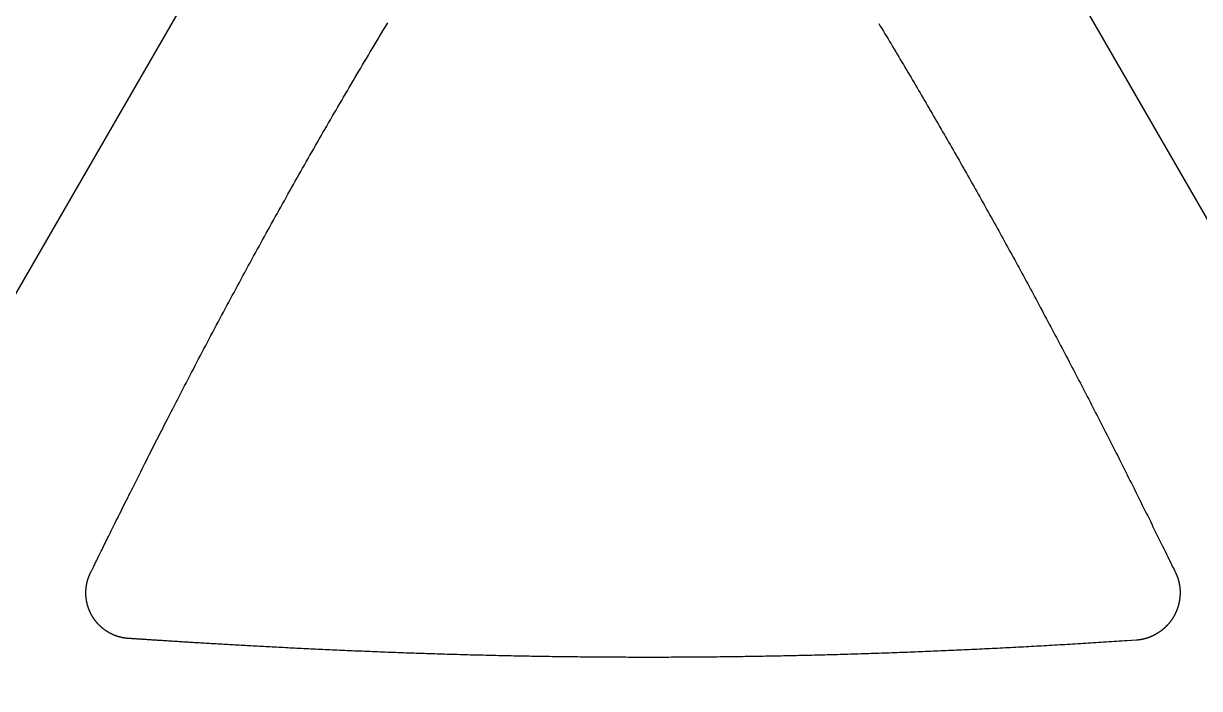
# Model space of a CAD drawing. Extents: x -3 to 136, y 0 to 121.
# Drawn here: x 53.04 to 79.33, y 91.73 to 106.6 of the extents above; entities that cross this region are included whole.
import ezdxf

# ---------------------------------------------------------------- set-up
doc = ezdxf.new("R2010")
doc.units = 0
doc.layers.get('0').update_dxf_attribs({"linetype": 'CONTINUOUS'})

msp = doc.modelspace()

# ---------------------------------------------------------------- linework, layer by layer
msp.add_lwpolyline([(69.26408, 119.9689, 0.57735027), (64.06792, 119.9689), (-2.59808, 4.5, 0.57735027), (0, 0), (133.332, 0, 0.57735027), (135.93008, 4.5)], format="xyb", close=True)
for points in [[(54.544, 94.3264, 0), (54.5476, 94.3334, 0), (54.5518, 94.3417, 0), (54.5565, 94.3512, 0), (54.5618, 94.3618, 0), (54.5677, 94.3736, 0), (54.5741, 94.3865, 0), (54.5811, 94.4005, 0), (54.5886, 94.4157, 0), (54.5966, 94.432, 0), (54.6052, 94.4494, 0), (54.6143, 94.4679, 0), (54.6239, 94.4874, 0), (54.6341, 94.5081, 0), (54.6448, 94.5298, 0), (54.656, 94.5526, 0), (54.6677, 94.5764, 0), (54.6799, 94.6013, 0), (54.6926, 94.6272, 0), (54.7058, 94.6541, 0), (54.7195, 94.682, 0), (54.7338, 94.711, 0), (54.7485, 94.7409, 0), (54.7636, 94.7718, 0), (54.7793, 94.8037, 0), (54.7955, 94.8365, 0), (54.8121, 94.8703, 0), (54.8292, 94.905, 0), (54.8467, 94.9407, 0), (54.8647, 94.9773, 0), (54.8832, 95.0148, 0), (54.9021, 95.0532, 0), (54.9215, 95.0925, 0), (54.9413, 95.1327, 0), (54.9616, 95.1737, 0), (54.9823, 95.2156, 0), (55.0034, 95.2584, 0), (55.025, 95.302, 0), (55.047, 95.3465, 0), (55.0694, 95.3918, 0), (55.0922, 95.4379, 0), (55.1154, 95.4848, 0), (55.1391, 95.5325, 0), (55.1632, 95.581, 0), (55.1876, 95.6303, 0), (55.2125, 95.6804, 0), (55.2378, 95.7312, 0), (55.2634, 95.7828, 0), (55.2895, 95.8351, 0), (55.3159, 95.8881, 0), (55.3427, 95.9419, 0), (55.3699, 95.9963, 0), (55.3974, 96.0515, 0), (55.4253, 96.1074, 0), (55.4536, 96.1639, 0), (55.4822, 96.2211, 0), (55.5112, 96.279, 0), (55.5406, 96.3376, 0), (55.5703, 96.3967, 0), (55.6003, 96.4566, 0), (55.6307, 96.517, 0), (55.6614, 96.5781, 0), (55.6925, 96.6397, 0), (55.7239, 96.702, 0), (55.7556, 96.7648, 0), (55.7876, 96.8283, 0), (55.8199, 96.8922, 0), (55.8526, 96.9568, 0), (55.8856, 97.0219, 0), (55.9188, 97.0875, 0), (55.9524, 97.1537, 0), (55.9863, 97.2204, 0), (56.0204, 97.2876, 0), (56.0549, 97.3553, 0), (56.0896, 97.4235, 0), (56.1246, 97.4921, 0), (56.1599, 97.5613, 0), (56.1955, 97.6309, 0), (56.2313, 97.7009, 0), (56.2675, 97.7714, 0), (56.3038, 97.8423, 0), (56.3405, 97.9137, 0), (56.3773, 97.9855, 0), (56.4145, 98.0576, 0), (56.4519, 98.1302, 0), (56.4895, 98.2032, 0), (56.5273, 98.2765, 0), (56.5654, 98.3502, 0), (56.6038, 98.4242, 0), (56.6423, 98.4986, 0), (56.6811, 98.5733, 0), (56.7201, 98.6484, 0), (56.7593, 98.7237, 0), (56.7986, 98.7991, 0), (56.8379, 98.8744, 0), (56.8772, 98.9497, 0), (56.9165, 99.0249, 0), (56.9558, 99.1, 0), (56.9952, 99.175, 0), (57.0345, 99.2499, 0), (57.0739, 99.3248, 0), (57.1133, 99.3997, 0), (57.1527, 99.4744, 0), (57.1921, 99.5491, 0), (57.2316, 99.6238, 0), (57.271, 99.6983, 0), (57.3105, 99.7728, 0), (57.35, 99.8473, 0), (57.3895, 99.9216, 0), (57.4291, 99.996, 0), (57.4687, 100.07, 0), (57.5082, 100.144, 0), (57.5479, 100.219, 0), (57.5875, 100.293, 0), (57.6272, 100.367, 0), (57.6668, 100.441, 0), (57.7065, 100.515, 0), (57.7463, 100.588, 0), (57.786, 100.662, 0), (57.8258, 100.736, 0), (57.8656, 100.81, 0), (57.9055, 100.883, 0), (57.9453, 100.957, 0), (57.9852, 101.031, 0), (58.0251, 101.104, 0), (58.0651, 101.178, 0), (58.1051, 101.251, 0), (58.1451, 101.324, 0), (58.1851, 101.398, 0), (58.2252, 101.471, 0), (58.2653, 101.544, 0), (58.3054, 101.617, 0), (58.3456, 101.691, 0), (58.3858, 101.764, 0), (58.426, 101.837, 0), (58.4663, 101.91, 0), (58.5066, 101.983, 0), (58.5469, 102.056, 0), (58.5873, 102.129, 0), (58.6277, 102.202, 0), (58.6682, 102.274, 0), (58.7087, 102.347, 0), (58.7492, 102.42, 0), (58.7897, 102.493, 0), (58.8303, 102.566, 0), (58.871, 102.638, 0), (58.9117, 102.711, 0), (58.9524, 102.784, 0), (58.9931, 102.856, 0), (59.034, 102.929, 0), (59.0748, 103.001, 0), (59.1157, 103.074, 0), (59.1566, 103.146, 0), (59.1976, 103.219, 0), (59.2386, 103.291, 0), (59.2797, 103.364, 0), (59.3208, 103.436, 0), (59.3619, 103.509, 0), (59.4031, 103.581, 0), (59.4444, 103.653, 0), (59.4857, 103.726, 0), (59.527, 103.798, 0), (59.5684, 103.871, 0), (59.6098, 103.943, 0), (59.6513, 104.015, 0), (59.6929, 104.087, 0), (59.7344, 104.16, 0), (59.7761, 104.232, 0), (59.8178, 104.304, 0), (59.8595, 104.376, 0), (59.9013, 104.449, 0), (59.9432, 104.521, 0), (59.9851, 104.593, 0), (60.027, 104.665, 0), (60.069, 104.737, 0), (60.1111, 104.81, 0), (60.1532, 104.882, 0), (60.1954, 104.954, 0), (60.2376, 105.026, 0), (60.2799, 105.098, 0), (60.3222, 105.171, 0), (60.3646, 105.243, 0), (60.4071, 105.315, 0), (60.4496, 105.387, 0), (60.4922, 105.459, 0), (60.5348, 105.531, 0), (60.5775, 105.604, 0), (60.6203, 105.676, 0), (60.6631, 105.748, 0), (60.706, 105.82, 0), (60.7489, 105.892, 0), (60.7919, 105.965, 0), (60.835, 106.037, 0), (60.8782, 106.109, 0), (60.9214, 106.181, 0), (60.9646, 106.254, 0), (61.008, 106.326, 0), (61.0514, 106.398, 0), (61.0948, 106.471, 0), (61.1384, 106.543, 0), (61.182, 106.615, 0)], [(72.1571, 106.602, 0), (72.1917, 106.544, 0), (72.2264, 106.487, 0), (72.261, 106.429, 0), (72.2955, 106.372, 0), (72.33, 106.314, 0), (72.3645, 106.257, 0), (72.399, 106.199, 0), (72.4334, 106.142, 0), (72.4678, 106.084, 0), (72.5021, 106.027, 0), (72.5365, 105.969, 0), (72.5708, 105.912, 0), (72.605, 105.854, 0), (72.6392, 105.797, 0), (72.6734, 105.739, 0), (72.7076, 105.682, 0), (72.7417, 105.624, 0), (72.7758, 105.566, 0), (72.8099, 105.509, 0), (72.8439, 105.451, 0), (72.8779, 105.394, 0), (72.9119, 105.336, 0), (72.9458, 105.278, 0), (72.9797, 105.221, 0), (73.0136, 105.163, 0), (73.0475, 105.105, 0), (73.0813, 105.048, 0), (73.1151, 104.99, 0), (73.1489, 104.932, 0), (73.1826, 104.875, 0), (73.2163, 104.817, 0), (73.25, 104.759, 0), (73.2836, 104.702, 0), (73.3173, 104.644, 0), (73.3509, 104.586, 0), (73.3844, 104.528, 0), (73.418, 104.47, 0), (73.4515, 104.413, 0), (73.485, 104.355, 0), (73.5184, 104.297, 0), (73.5519, 104.239, 0), (73.5853, 104.181, 0), (73.6186, 104.123, 0), (73.652, 104.065, 0), (73.6853, 104.007, 0), (73.7186, 103.949, 0), (73.7519, 103.891, 0), (73.7852, 103.833, 0), (73.8184, 103.775, 0), (73.8516, 103.717, 0), (73.8848, 103.659, 0), (73.918, 103.601, 0), (73.9511, 103.543, 0), (73.9842, 103.485, 0), (74.0173, 103.427, 0), (74.0504, 103.368, 0), (74.0834, 103.31, 0), (74.1164, 103.252, 0), (74.1494, 103.194, 0), (74.1824, 103.135, 0), (74.2154, 103.077, 0), (74.2483, 103.019, 0), (74.2812, 102.96, 0), (74.3141, 102.902, 0), (74.347, 102.843, 0), (74.3798, 102.785, 0), (74.4127, 102.727, 0), (74.4455, 102.668, 0), (74.4782, 102.609, 0), (74.511, 102.551, 0), (74.5438, 102.492, 0), (74.5765, 102.434, 0), (74.6092, 102.375, 0), (74.6419, 102.316, 0), (74.6746, 102.258, 0), (74.7072, 102.199, 0), (74.7399, 102.14, 0), (74.7725, 102.081, 0), (74.8051, 102.022, 0), (74.8377, 101.963, 0), (74.8702, 101.904, 0), (74.9028, 101.846, 0), (74.9353, 101.787, 0), (74.9678, 101.728, 0), (75.0003, 101.668, 0), (75.0328, 101.609, 0), (75.0653, 101.55, 0), (75.0977, 101.491, 0), (75.1302, 101.432, 0), (75.1626, 101.373, 0), (75.195, 101.313, 0), (75.2274, 101.254, 0), (75.2598, 101.195, 0), (75.2921, 101.135, 0), (75.3245, 101.076, 0), (75.3568, 101.016, 0), (75.3891, 100.957, 0), (75.4214, 100.897, 0), (75.4537, 100.838, 0), (75.486, 100.778, 0), (75.5183, 100.718, 0), (75.5505, 100.658, 0), (75.5828, 100.599, 0), (75.615, 100.539, 0), (75.6472, 100.479, 0), (75.6794, 100.419, 0), (75.7116, 100.359, 0), (75.7438, 100.299, 0), (75.776, 100.239, 0), (75.8081, 100.179, 0), (75.8402, 100.119, 0), (75.8723, 100.059, 0), (75.9044, 99.9988, 0), (75.9364, 99.9388, 0), (75.9683, 99.8788, 0), (76.0002, 99.8187, 0), (76.0321, 99.7587, 0), (76.064, 99.6987, 0), (76.0958, 99.6386, 0), (76.1276, 99.5786, 0), (76.1593, 99.5186, 0), (76.191, 99.4586, 0), (76.2227, 99.3986, 0), (76.2543, 99.3385, 0), (76.2859, 99.2785, 0), (76.3175, 99.2185, 0), (76.349, 99.1585, 0), (76.3806, 99.0984, 0), (76.412, 99.0384, 0), (76.4435, 98.9784, 0), (76.4749, 98.9183, 0), (76.5063, 98.8583, 0), (76.5376, 98.7982, 0), (76.569, 98.7381, 0), (76.6003, 98.6781, 0), (76.6315, 98.618, 0), (76.6628, 98.5579, 0), (76.694, 98.4978, 0), (76.7252, 98.4377, 0), (76.7563, 98.3775, 0), (76.7875, 98.3174, 0), (76.8186, 98.2573, 0), (76.8497, 98.1971, 0), (76.8807, 98.1369, 0), (76.9118, 98.0767, 0), (76.9428, 98.0165, 0), (76.9738, 97.9563, 0), (77.0047, 97.896, 0), (77.0357, 97.8358, 0), (77.0666, 97.7755, 0), (77.0975, 97.7152, 0), (77.1284, 97.6549, 0), (77.1592, 97.5946, 0), (77.19, 97.5342, 0), (77.2209, 97.4738, 0), (77.2517, 97.4134, 0), (77.2824, 97.353, 0), (77.3132, 97.2926, 0), (77.3439, 97.2321, 0), (77.3746, 97.1716, 0), (77.4053, 97.1111, 0), (77.436, 97.0505, 0), (77.4667, 96.99, 0), (77.4974, 96.9294, 0), (77.528, 96.8688, 0), (77.5586, 96.8081, 0), (77.5892, 96.7474, 0), (77.6198, 96.6867, 0), (77.6504, 96.6259, 0), (77.681, 96.5652, 0), (77.7115, 96.5044, 0), (77.742, 96.4435, 0), (77.7726, 96.3826, 0), (77.8031, 96.3217, 0), (77.8336, 96.2608, 0), (77.8641, 96.1998, 0), (77.8946, 96.1388, 0), (77.925, 96.0777, 0), (77.9555, 96.0167, 0), (77.9859, 95.9555, 0), (78.0164, 95.8944, 0), (78.0468, 95.8332, 0), (78.0773, 95.7719, 0), (78.1077, 95.7107, 0), (78.1379, 95.6497, 0), (78.1679, 95.5891, 0), (78.1978, 95.5288, 0), (78.2275, 95.4687, 0), (78.2572, 95.4087, 0), (78.2868, 95.3487, 0), (78.3164, 95.2888, 0), (78.3459, 95.2288, 0), (78.3756, 95.1686, 0), (78.4053, 95.1082, 0), (78.4351, 95.0475, 0), (78.4651, 94.9864, 0), (78.4953, 94.925, 0), (78.5257, 94.863, 0), (78.5563, 94.8005, 0), (78.5873, 94.7373, 0), (78.6185, 94.6734, 0), (78.6501, 94.6088, 0), (78.6821, 94.5434, 0), (78.7115, 94.4832, 0), (78.7367, 94.4314, 0), (78.7579, 94.3881, 0), (78.7749, 94.3531, 0), (78.788, 94.3264, 0)], [(55.3974, 92.8482, 0), (55.3929, 92.8484, 0), (55.3884, 92.8487, 0), (55.3838, 92.849, 0), (55.3793, 92.8493, 0), (55.3748, 92.8496, 0), (55.3703, 92.8499, 0), (55.3658, 92.8503, 0), (55.3612, 92.8507, 0), (55.3567, 92.8511, 0), (55.3522, 92.8515, 0), (55.3477, 92.8519, 0), (55.3432, 92.8524, 0), (55.3387, 92.8529, 0), (55.3342, 92.8534, 0), (55.3297, 92.8539, 0), (55.3252, 92.8545, 0), (55.3207, 92.855, 0), (55.3162, 92.8556, 0), (55.3118, 92.8562, 0), (55.3073, 92.8569, 0), (55.3028, 92.8575, 0), (55.2983, 92.8582, 0), (55.2938, 92.8589, 0), (55.2894, 92.8596, 0), (55.2849, 92.8603, 0), (55.2804, 92.8611, 0), (55.276, 92.8618, 0), (55.2715, 92.8626, 0), (55.2671, 92.8634, 0), (55.2626, 92.8643, 0), (55.2582, 92.8651, 0), (55.2537, 92.866, 0), (55.2493, 92.8669, 0), (55.2449, 92.8678, 0), (55.2404, 92.8687, 0), (55.236, 92.8697, 0), (55.2316, 92.8707, 0), (55.2272, 92.8717, 0), (55.2227, 92.8727, 0), (55.2183, 92.8737, 0), (55.2139, 92.8748, 0), (55.2095, 92.8759, 0), (55.2051, 92.8769, 0), (55.2007, 92.8781, 0), (55.1964, 92.8792, 0), (55.192, 92.8804, 0), (55.1876, 92.8815, 0), (55.1832, 92.8827, 0), (55.1789, 92.8839, 0), (55.1745, 92.8852, 0), (55.1701, 92.8864, 0), (55.1658, 92.8877, 0), (55.1615, 92.889, 0), (55.1571, 92.8903, 0), (55.1528, 92.8916, 0), (55.1485, 92.893, 0), (55.1441, 92.8944, 0), (55.1398, 92.8958, 0), (55.1355, 92.8972, 0), (55.1312, 92.8986, 0), (55.1269, 92.9001, 0), (55.1227, 92.9015, 0), (55.1184, 92.903, 0), (55.1141, 92.9045, 0), (55.1098, 92.906, 0), (55.1056, 92.9076, 0), (55.1013, 92.9092, 0), (55.0971, 92.9107, 0), (55.0929, 92.9123, 0), (55.0886, 92.914, 0), (55.0844, 92.9156, 0), (55.0802, 92.9173, 0), (55.076, 92.9189, 0), (55.0718, 92.9206, 0), (55.0676, 92.9224, 0), (55.0634, 92.9241, 0), (55.0593, 92.9258, 0), (55.0551, 92.9276, 0), (55.0509, 92.9294, 0), (55.0468, 92.9312, 0), (55.0426, 92.933, 0), (55.0385, 92.9349, 0), (55.0344, 92.9368, 0), (55.0303, 92.9386, 0), (55.0262, 92.9405, 0), (55.0221, 92.9425, 0), (55.018, 92.9444, 0), (55.0139, 92.9464, 0), (55.0098, 92.9483, 0), (55.0057, 92.9503, 0), (55.0017, 92.9523, 0), (54.9976, 92.9544, 0), (54.9936, 92.9564, 0), (54.9895, 92.9585, 0), (54.9855, 92.9606, 0), (54.9815, 92.9627, 0), (54.9775, 92.9648, 0), (54.9735, 92.9669, 0), (54.9695, 92.9691, 0), (54.9655, 92.9713, 0), (54.9616, 92.9735, 0), (54.9576, 92.9757, 0), (54.9537, 92.9779, 0), (54.9497, 92.9802, 0), (54.9458, 92.9824, 0), (54.9419, 92.9847, 0), (54.938, 92.987, 0), (54.9341, 92.9893, 0), (54.9302, 92.9916, 0), (54.9264, 92.994, 0), (54.9225, 92.9963, 0), (54.9187, 92.9987, 0), (54.9148, 93.0011, 0), (54.911, 93.0035, 0), (54.9072, 93.006, 0), (54.9034, 93.0084, 0), (54.8996, 93.0109, 0), (54.8958, 93.0134, 0), (54.8921, 93.0159, 0), (54.8883, 93.0184, 0), (54.8846, 93.0209, 0), (54.8808, 93.0234, 0), (54.8771, 93.026, 0), (54.8734, 93.0286, 0), (54.8697, 93.0312, 0), (54.866, 93.0338, 0), (54.8623, 93.0364, 0), (54.8587, 93.0391, 0), (54.855, 93.0417, 0), (54.8514, 93.0444, 0), (54.8478, 93.0471, 0), (54.8441, 93.0498, 0), (54.8405, 93.0525, 0), (54.837, 93.0552, 0), (54.8334, 93.058, 0), (54.8298, 93.0608, 0), (54.8263, 93.0636, 0), (54.8227, 93.0664, 0), (54.8192, 93.0692, 0), (54.8157, 93.072, 0), (54.8122, 93.0749, 0), (54.8087, 93.0777, 0), (54.8052, 93.0806, 0), (54.8017, 93.0835, 0), (54.7983, 93.0864, 0), (54.7948, 93.0893, 0), (54.7914, 93.0923, 0), (54.788, 93.0952, 0), (54.7846, 93.0982, 0), (54.7812, 93.1012, 0), (54.7778, 93.1042, 0), (54.7745, 93.1072, 0), (54.7711, 93.1102, 0), (54.7678, 93.1133, 0), (54.7645, 93.1163, 0), (54.7612, 93.1194, 0), (54.7579, 93.1225, 0), (54.7546, 93.1256, 0), (54.7513, 93.1287, 0), (54.7481, 93.1318, 0), (54.7448, 93.135, 0), (54.7416, 93.1382, 0), (54.7384, 93.1413, 0), (54.7352, 93.1445, 0), (54.732, 93.1477, 0), (54.7288, 93.1509, 0), (54.7256, 93.1542, 0), (54.7225, 93.1574, 0), (54.7194, 93.1607, 0), (54.7162, 93.164, 0), (54.7131, 93.1673, 0), (54.7101, 93.1706, 0), (54.707, 93.1739, 0), (54.7039, 93.1772, 0), (54.7009, 93.1806, 0), (54.6978, 93.1839, 0), (54.6948, 93.1873, 0), (54.6918, 93.1907, 0), (54.6888, 93.1941, 0), (54.6858, 93.1975, 0), (54.6829, 93.2009, 0), (54.6799, 93.2044, 0), (54.677, 93.2078, 0), (54.6741, 93.2113, 0), (54.6712, 93.2148, 0), (54.6683, 93.2183, 0), (54.6654, 93.2218, 0), (54.6626, 93.2253, 0), (54.6597, 93.2289, 0), (54.6569, 93.2324, 0), (54.6541, 93.236, 0), (54.6513, 93.2395, 0), (54.6485, 93.2431, 0), (54.6458, 93.2467, 0), (54.643, 93.2503, 0), (54.6403, 93.2539, 0), (54.6376, 93.2575, 0), (54.6349, 93.2612, 0), (54.6322, 93.2648, 0), (54.6296, 93.2685, 0), (54.6269, 93.2722, 0), (54.6243, 93.2758, 0), (54.6217, 93.2795, 0), (54.6191, 93.2832, 0), (54.6165, 93.287, 0), (54.614, 93.2907, 0), (54.6114, 93.2944, 0), (54.6089, 93.2982, 0), (54.6064, 93.3019, 0), (54.6039, 93.3057, 0), (54.6014, 93.3095, 0), (54.599, 93.3133, 0), (54.5965, 93.3171, 0), (54.5941, 93.3209, 0), (54.5917, 93.3247, 0), (54.5893, 93.3285, 0), (54.5869, 93.3324, 0), (54.5845, 93.3362, 0), (54.5822, 93.3401, 0), (54.5799, 93.344, 0), (54.5776, 93.3479, 0), (54.5753, 93.3517, 0), (54.573, 93.3557, 0), (54.5708, 93.3596, 0), (54.5685, 93.3635, 0), (54.5663, 93.3674, 0), (54.5641, 93.3714, 0), (54.5619, 93.3753, 0), (54.5597, 93.3793, 0), (54.5576, 93.3832, 0), (54.5554, 93.3872, 0), (54.5533, 93.3912, 0), (54.5512, 93.3952, 0), (54.5491, 93.3992, 0), (54.5471, 93.4032, 0), (54.545, 93.4073, 0), (54.543, 93.4113, 0), (54.541, 93.4153, 0), (54.539, 93.4194, 0), (54.537, 93.4235, 0), (54.5351, 93.4275, 0), (54.5331, 93.4316, 0), (54.5312, 93.4357, 0), (54.5293, 93.4398, 0), (54.5274, 93.4439, 0), (54.5255, 93.448, 0), (54.5237, 93.4521, 0), (54.5218, 93.4563, 0), (54.52, 93.4604, 0), (54.5182, 93.4645, 0), (54.5165, 93.4687, 0), (54.5147, 93.4729, 0), (54.5129, 93.477, 0), (54.5112, 93.4812, 0), (54.5095, 93.4854, 0), (54.5078, 93.4896, 0), (54.5062, 93.4938, 0), (54.5045, 93.498, 0), (54.5029, 93.5022, 0), (54.5013, 93.5064, 0), (54.4997, 93.5107, 0), (54.4981, 93.5149, 0), (54.4965, 93.5192, 0), (54.495, 93.5234, 0), (54.4935, 93.5277, 0), (54.4919, 93.532, 0), (54.4905, 93.5362, 0), (54.489, 93.5405, 0), (54.4875, 93.5448, 0), (54.4861, 93.5491, 0), (54.4847, 93.5534, 0), (54.4833, 93.5577, 0), (54.4819, 93.5621, 0), (54.4806, 93.5664, 0), (54.4792, 93.5707, 0), (54.4779, 93.5751, 0), (54.4766, 93.5794, 0), (54.4754, 93.5837, 0), (54.4741, 93.5881, 0), (54.4729, 93.5925, 0), (54.4716, 93.5968, 0), (54.4704, 93.6012, 0), (54.4693, 93.6056, 0), (54.4681, 93.6099, 0), (54.467, 93.6143, 0), (54.4658, 93.6187, 0), (54.4647, 93.6231, 0), (54.4636, 93.6275, 0), (54.4626, 93.6319, 0), (54.4615, 93.6363, 0), (54.4605, 93.6407, 0), (54.4595, 93.6451, 0), (54.4585, 93.6495, 0), (54.4576, 93.6539, 0), (54.4566, 93.6584, 0), (54.4557, 93.6628, 0), (54.4548, 93.6672, 0), (54.4539, 93.6716, 0), (54.453, 93.6761, 0), (54.4522, 93.6805, 0), (54.4513, 93.685, 0), (54.4505, 93.6894, 0), (54.4498, 93.6938, 0), (54.449, 93.6983, 0), (54.4482, 93.7027, 0), (54.4475, 93.7072, 0), (54.4468, 93.7117, 0), (54.4461, 93.7161, 0), (54.4454, 93.7206, 0), (54.4448, 93.7251, 0), (54.4441, 93.7295, 0), (54.4435, 93.734, 0), (54.4429, 93.7385, 0), (54.4424, 93.743, 0), (54.4418, 93.7474, 0), (54.4413, 93.7519, 0), (54.4408, 93.7564, 0), (54.4403, 93.7609, 0), (54.4398, 93.7654, 0), (54.4394, 93.7699, 0), (54.4389, 93.7744, 0), (54.4385, 93.7789, 0), (54.4381, 93.7834, 0), (54.4377, 93.7879, 0), (54.4374, 93.7924, 0), (54.4371, 93.7969, 0), (54.4367, 93.8014, 0), (54.4365, 93.8059, 0), (54.4362, 93.8104, 0), (54.4359, 93.8149, 0), (54.4357, 93.8194, 0), (54.4355, 93.8239, 0), (54.4353, 93.8284, 0), (54.4351, 93.833, 0), (54.435, 93.8375, 0), (54.4348, 93.842, 0), (54.4347, 93.8465, 0), (54.4346, 93.851, 0), (54.4345, 93.8555, 0), (54.4345, 93.8601, 0), (54.4345, 93.8646, 0), (54.4344, 93.8691, 0), (54.4344, 93.8736, 0), (54.4345, 93.8781, 0), (54.4345, 93.8827, 0), (54.4346, 93.8872, 0), (54.4347, 93.8917, 0), (54.4348, 93.8962, 0), (54.4349, 93.9007, 0), (54.4351, 93.9053, 0), (54.4352, 93.9098, 0), (54.4354, 93.9143, 0), (54.4356, 93.9188, 0), (54.4359, 93.9233, 0), (54.4361, 93.9279, 0), (54.4364, 93.9324, 0), (54.4367, 93.9369, 0), (54.437, 93.9414, 0), (54.4373, 93.9459, 0), (54.4377, 93.9505, 0), (54.438, 93.955, 0), (54.4384, 93.9595, 0), (54.4388, 93.964, 0), (54.4393, 93.9685, 0), (54.4397, 93.973, 0), (54.4402, 93.9775, 0), (54.4407, 93.982, 0), (54.4412, 93.9865, 0), (54.4417, 93.991, 0), (54.4423, 93.9955, 0), (54.4428, 94, 0), (54.4434, 94.0045, 0), (54.444, 94.009, 0), (54.4447, 94.0135, 0), (54.4453, 94.0179, 0), (54.446, 94.0224, 0), (54.4467, 94.0269, 0), (54.4474, 94.0314, 0), (54.4481, 94.0358, 0), (54.4489, 94.0403, 0), (54.4497, 94.0447, 0), (54.4505, 94.0492, 0), (54.4513, 94.0536, 0), (54.4521, 94.0581, 0), (54.4529, 94.0625, 0), (54.4538, 94.0669, 0), (54.4547, 94.0714, 0), (54.4556, 94.0758, 0), (54.4566, 94.0802, 0), (54.4575, 94.0846, 0), (54.4585, 94.089, 0), (54.4595, 94.0934, 0), (54.4605, 94.0978, 0), (54.4615, 94.1022, 0), (54.4626, 94.1066, 0), (54.4636, 94.111, 0), (54.4647, 94.1154, 0), (54.4658, 94.1198, 0), (54.4669, 94.1241, 0), (54.4681, 94.1285, 0), (54.4693, 94.1328, 0), (54.4704, 94.1372, 0), (54.4717, 94.1415, 0), (54.4729, 94.1459, 0), (54.4741, 94.1502, 0), (54.4754, 94.1546, 0), (54.4767, 94.1589, 0), (54.478, 94.1632, 0), (54.4793, 94.1675, 0), (54.4807, 94.1718, 0), (54.482, 94.1761, 0), (54.4834, 94.1804, 0), (54.4848, 94.1847, 0), (54.4862, 94.189, 0), (54.4877, 94.1933, 0), (54.4891, 94.1975, 0), (54.4906, 94.2018, 0), (54.4921, 94.2061, 0), (54.4936, 94.2103, 0), (54.4952, 94.2146, 0), (54.4967, 94.2188, 0), (54.4983, 94.223, 0), (54.4999, 94.2272, 0), (54.5015, 94.2315, 0), (54.5031, 94.2357, 0), (54.5048, 94.2399, 0), (54.5065, 94.2441, 0), (54.5082, 94.2483, 0), (54.5099, 94.2524, 0), (54.5116, 94.2566, 0), (54.5134, 94.2608, 0), (54.5151, 94.2649, 0), (54.5169, 94.2691, 0), (54.5187, 94.2732, 0), (54.5206, 94.2774, 0), (54.5224, 94.2815, 0), (54.5243, 94.2856, 0), (54.5262, 94.2897, 0), (54.5281, 94.2938, 0), (54.53, 94.2979, 0), (54.5319, 94.302, 0), (54.5339, 94.3061, 0), (54.5359, 94.3102, 0), (54.5379, 94.3142, 0), (54.5399, 94.3183, 0), (54.5419, 94.3223, 0), (54.544, 94.3264, 0)], [(78.788, 94.3264, 0), (78.79, 94.3222, 0), (78.792, 94.318, 0), (78.794, 94.3139, 0), (78.796, 94.3097, 0), (78.7979, 94.3055, 0), (78.7999, 94.3013, 0), (78.8018, 94.2971, 0), (78.8037, 94.2928, 0), (78.8055, 94.2886, 0), (78.8074, 94.2844, 0), (78.8092, 94.2801, 0), (78.811, 94.2759, 0), (78.8128, 94.2716, 0), (78.8146, 94.2674, 0), (78.8163, 94.2631, 0), (78.8181, 94.2588, 0), (78.8198, 94.2545, 0), (78.8215, 94.2502, 0), (78.8231, 94.2459, 0), (78.8248, 94.2416, 0), (78.8264, 94.2373, 0), (78.828, 94.2329, 0), (78.8296, 94.2286, 0), (78.8312, 94.2243, 0), (78.8328, 94.2199, 0), (78.8343, 94.2156, 0), (78.8358, 94.2112, 0), (78.8373, 94.2068, 0), (78.8388, 94.2024, 0), (78.8403, 94.1981, 0), (78.8417, 94.1937, 0), (78.8431, 94.1893, 0), (78.8445, 94.1849, 0), (78.8459, 94.1804, 0), (78.8473, 94.176, 0), (78.8486, 94.1716, 0), (78.8499, 94.1672, 0), (78.8512, 94.1627, 0), (78.8525, 94.1583, 0), (78.8537, 94.1538, 0), (78.855, 94.1494, 0), (78.8562, 94.1449, 0), (78.8574, 94.1405, 0), (78.8586, 94.136, 0), (78.8597, 94.1315, 0), (78.8609, 94.127, 0), (78.862, 94.1225, 0), (78.8631, 94.1181, 0), (78.8642, 94.1136, 0), (78.8652, 94.1091, 0), (78.8663, 94.1046, 0), (78.8673, 94.1, 0), (78.8683, 94.0955, 0), (78.8693, 94.091, 0), (78.8702, 94.0865, 0), (78.8712, 94.082, 0), (78.8721, 94.0774, 0), (78.873, 94.0729, 0), (78.8739, 94.0684, 0), (78.8747, 94.0638, 0), (78.8756, 94.0593, 0), (78.8764, 94.0547, 0), (78.8772, 94.0502, 0), (78.8779, 94.0456, 0), (78.8787, 94.0411, 0), (78.8794, 94.0365, 0), (78.8801, 94.0319, 0), (78.8808, 94.0274, 0), (78.8815, 94.0228, 0), (78.8822, 94.0182, 0), (78.8828, 94.0136, 0), (78.8834, 94.0091, 0), (78.884, 94.0045, 0), (78.8846, 93.9999, 0), (78.8851, 93.9953, 0), (78.8857, 93.9907, 0), (78.8862, 93.9861, 0), (78.8867, 93.9815, 0), (78.8871, 93.9769, 0), (78.8876, 93.9723, 0), (78.888, 93.9677, 0), (78.8884, 93.9631, 0), (78.8888, 93.9585, 0), (78.8892, 93.9539, 0), (78.8895, 93.9493, 0), (78.8899, 93.9447, 0), (78.8902, 93.9401, 0), (78.8905, 93.9355, 0), (78.8907, 93.9308, 0), (78.891, 93.9262, 0), (78.8912, 93.9216, 0), (78.8914, 93.917, 0), (78.8916, 93.9124, 0), (78.8918, 93.9077, 0), (78.8919, 93.9031, 0), (78.892, 93.8985, 0), (78.8922, 93.8939, 0), (78.8922, 93.8893, 0), (78.8923, 93.8846, 0), (78.8923, 93.88, 0), (78.8924, 93.8754, 0), (78.8924, 93.8708, 0), (78.8924, 93.8662, 0), (78.8923, 93.8616, 0), (78.8923, 93.8569, 0), (78.8922, 93.8523, 0), (78.8921, 93.8477, 0), (78.892, 93.8431, 0), (78.8918, 93.8385, 0), (78.8917, 93.8339, 0), (78.8915, 93.8293, 0), (78.8913, 93.8247, 0), (78.8911, 93.82, 0), (78.8908, 93.8154, 0), (78.8906, 93.8108, 0), (78.8903, 93.8062, 0), (78.89, 93.8016, 0), (78.8897, 93.797, 0), (78.8894, 93.7924, 0), (78.889, 93.7878, 0), (78.8886, 93.7833, 0), (78.8882, 93.7787, 0), (78.8878, 93.7741, 0), (78.8874, 93.7695, 0), (78.8869, 93.7649, 0), (78.8864, 93.7603, 0), (78.8859, 93.7557, 0), (78.8854, 93.7512, 0), (78.8849, 93.7466, 0), (78.8843, 93.742, 0), (78.8837, 93.7374, 0), (78.8831, 93.7329, 0), (78.8825, 93.7283, 0), (78.8819, 93.7237, 0), (78.8812, 93.7192, 0), (78.8806, 93.7146, 0), (78.8799, 93.7101, 0), (78.8792, 93.7055, 0), (78.8784, 93.701, 0), (78.8777, 93.6964, 0), (78.8769, 93.6919, 0), (78.8761, 93.6873, 0), (78.8753, 93.6828, 0), (78.8744, 93.6783, 0), (78.8736, 93.6737, 0), (78.8727, 93.6692, 0), (78.8718, 93.6647, 0), (78.8709, 93.6602, 0), (78.87, 93.6557, 0), (78.869, 93.6511, 0), (78.8681, 93.6466, 0), (78.8671, 93.6421, 0), (78.8661, 93.6376, 0), (78.865, 93.6331, 0), (78.864, 93.6286, 0), (78.8629, 93.6242, 0), (78.8618, 93.6197, 0), (78.8607, 93.6152, 0), (78.8596, 93.6107, 0), (78.8584, 93.6063, 0), (78.8573, 93.6018, 0), (78.8561, 93.5973, 0), (78.8549, 93.5929, 0), (78.8537, 93.5884, 0), (78.8524, 93.584, 0), (78.8512, 93.5795, 0), (78.8499, 93.5751, 0), (78.8486, 93.5707, 0), (78.8472, 93.5662, 0), (78.8459, 93.5618, 0), (78.8445, 93.5574, 0), (78.8432, 93.553, 0), (78.8418, 93.5486, 0), (78.8404, 93.5442, 0), (78.8389, 93.5398, 0), (78.8375, 93.5354, 0), (78.836, 93.531, 0), (78.8345, 93.5267, 0), (78.833, 93.5223, 0), (78.8315, 93.5179, 0), (78.8299, 93.5136, 0), (78.8283, 93.5092, 0), (78.8267, 93.5049, 0), (78.8251, 93.5005, 0), (78.8235, 93.4962, 0), (78.8219, 93.4919, 0), (78.8202, 93.4876, 0), (78.8185, 93.4832, 0), (78.8168, 93.4789, 0), (78.8151, 93.4747, 0), (78.8134, 93.4704, 0), (78.8116, 93.4661, 0), (78.8098, 93.4618, 0), (78.8081, 93.4576, 0), (78.8062, 93.4533, 0), (78.8044, 93.4491, 0), (78.8026, 93.4449, 0), (78.8007, 93.4406, 0), (78.7988, 93.4364, 0), (78.7969, 93.4322, 0), (78.795, 93.428, 0), (78.7931, 93.4238, 0), (78.7911, 93.4196, 0), (78.7892, 93.4155, 0), (78.7872, 93.4113, 0), (78.7852, 93.4071, 0), (78.7832, 93.403, 0), (78.7811, 93.3989, 0), (78.7791, 93.3947, 0), (78.777, 93.3906, 0), (78.7749, 93.3865, 0), (78.7728, 93.3824, 0), (78.7707, 93.3783, 0), (78.7685, 93.3742, 0), (78.7663, 93.3702, 0), (78.7642, 93.3661, 0), (78.762, 93.362, 0), (78.7598, 93.358, 0), (78.7575, 93.354, 0), (78.7553, 93.3499, 0), (78.753, 93.3459, 0), (78.7507, 93.3419, 0), (78.7484, 93.3379, 0), (78.7461, 93.3339, 0), (78.7438, 93.33, 0), (78.7414, 93.326, 0), (78.7391, 93.3221, 0), (78.7367, 93.3181, 0), (78.7343, 93.3142, 0), (78.7318, 93.3103, 0), (78.7294, 93.3063, 0), (78.727, 93.3024, 0), (78.7245, 93.2985, 0), (78.722, 93.2947, 0), (78.7195, 93.2908, 0), (78.717, 93.2869, 0), (78.7144, 93.2831, 0), (78.7119, 93.2792, 0), (78.7093, 93.2754, 0), (78.7067, 93.2716, 0), (78.7041, 93.2678, 0), (78.7015, 93.264, 0), (78.6989, 93.2602, 0), (78.6962, 93.2564, 0), (78.6936, 93.2527, 0), (78.6909, 93.2489, 0), (78.6882, 93.2452, 0), (78.6855, 93.2415, 0), (78.6827, 93.2377, 0), (78.68, 93.234, 0), (78.6772, 93.2303, 0), (78.6744, 93.2267, 0), (78.6716, 93.223, 0), (78.6688, 93.2193, 0), (78.666, 93.2157, 0), (78.6631, 93.212, 0), (78.6603, 93.2084, 0), (78.6574, 93.2048, 0), (78.6545, 93.2012, 0), (78.6516, 93.1976, 0), (78.6487, 93.194, 0), (78.6457, 93.1905, 0), (78.6428, 93.1869, 0), (78.6398, 93.1834, 0), (78.6368, 93.1799, 0), (78.6338, 93.1763, 0), (78.6308, 93.1728, 0), (78.6277, 93.1694, 0), (78.6247, 93.1659, 0), (78.6216, 93.1624, 0), (78.6185, 93.159, 0), (78.6154, 93.1555, 0), (78.6123, 93.1521, 0), (78.6092, 93.1487, 0), (78.6061, 93.1453, 0), (78.6029, 93.1419, 0), (78.5997, 93.1385, 0), (78.5966, 93.1352, 0), (78.5934, 93.1318, 0), (78.5902, 93.1285, 0), (78.5869, 93.1252, 0), (78.5837, 93.1219, 0), (78.5804, 93.1186, 0), (78.5772, 93.1154, 0), (78.5739, 93.1121, 0), (78.5706, 93.1089, 0), (78.5673, 93.1056, 0), (78.564, 93.1024, 0), (78.5607, 93.0992, 0), (78.5573, 93.0961, 0), (78.554, 93.0929, 0), (78.5506, 93.0897, 0), (78.5472, 93.0866, 0), (78.5438, 93.0835, 0), (78.5404, 93.0804, 0), (78.537, 93.0773, 0), (78.5335, 93.0742, 0), (78.5301, 93.0712, 0), (78.5266, 93.0681, 0), (78.5231, 93.0651, 0), (78.5196, 93.0621, 0), (78.5161, 93.0591, 0), (78.5126, 93.0561, 0), (78.5091, 93.0531, 0), (78.5056, 93.0502, 0), (78.502, 93.0472, 0), (78.4984, 93.0443, 0), (78.4949, 93.0414, 0), (78.4913, 93.0385, 0), (78.4877, 93.0356, 0), (78.4841, 93.0328, 0), (78.4804, 93.0299, 0), (78.4768, 93.0271, 0), (78.4731, 93.0243, 0), (78.4695, 93.0215, 0), (78.4658, 93.0187, 0), (78.4621, 93.016, 0), (78.4584, 93.0132, 0), (78.4547, 93.0105, 0), (78.451, 93.0078, 0), (78.4472, 93.0051, 0), (78.4435, 93.0024, 0), (78.4397, 92.9997, 0), (78.436, 92.9971, 0), (78.4322, 92.9944, 0), (78.4284, 92.9918, 0), (78.4246, 92.9892, 0), (78.4208, 92.9866, 0), (78.417, 92.984, 0), (78.4131, 92.9815, 0), (78.4093, 92.979, 0), (78.4054, 92.9764, 0), (78.4015, 92.9739, 0), (78.3977, 92.9715, 0), (78.3938, 92.969, 0), (78.3899, 92.9665, 0), (78.3859, 92.9641, 0), (78.382, 92.9617, 0), (78.3781, 92.9593, 0), (78.3741, 92.9569, 0), (78.3702, 92.9545, 0), (78.3662, 92.9522, 0), (78.3622, 92.9498, 0), (78.3582, 92.9475, 0), (78.3542, 92.9452, 0), (78.3502, 92.9429, 0), (78.3462, 92.9407, 0), (78.3422, 92.9384, 0), (78.3381, 92.9362, 0), (78.3341, 92.934, 0), (78.33, 92.9318, 0), (78.3259, 92.9296, 0), (78.3218, 92.9274, 0), (78.3177, 92.9253, 0), (78.3136, 92.9232, 0), (78.3095, 92.9211, 0), (78.3054, 92.919, 0), (78.3013, 92.9169, 0), (78.2971, 92.9149, 0), (78.293, 92.9128, 0), (78.2888, 92.9108, 0), (78.2846, 92.9088, 0), (78.2805, 92.9068, 0), (78.2763, 92.9049, 0), (78.2721, 92.9029, 0), (78.2679, 92.901, 0), (78.2637, 92.8991, 0), (78.2594, 92.8972, 0), (78.2552, 92.8953, 0), (78.251, 92.8935, 0), (78.2468, 92.8916, 0), (78.2425, 92.8898, 0), (78.2382, 92.888, 0), (78.234, 92.8863, 0), (78.2297, 92.8845, 0), (78.2254, 92.8828, 0), (78.2212, 92.8811, 0), (78.2169, 92.8794, 0), (78.2126, 92.8777, 0), (78.2083, 92.876, 0), (78.204, 92.8744, 0), (78.1996, 92.8728, 0), (78.1953, 92.8712, 0), (78.191, 92.8696, 0), (78.1866, 92.868, 0), (78.1823, 92.8665, 0), (78.178, 92.865, 0), (78.1736, 92.8635, 0), (78.1692, 92.862, 0), (78.1649, 92.8605, 0), (78.1605, 92.8591, 0), (78.1561, 92.8576, 0), (78.1517, 92.8562, 0), (78.1473, 92.8548, 0), (78.1429, 92.8535, 0), (78.1385, 92.8521, 0), (78.1341, 92.8508, 0), (78.1297, 92.8495, 0), (78.1253, 92.8482, 0), (78.1208, 92.8469, 0), (78.1164, 92.8457, 0), (78.112, 92.8444, 0), (78.1075, 92.8432, 0), (78.1031, 92.842, 0), (78.0986, 92.8409, 0), (78.0942, 92.8397, 0), (78.0897, 92.8386, 0), (78.0852, 92.8375, 0), (78.0808, 92.8364, 0), (78.0763, 92.8353, 0), (78.0718, 92.8343, 0), (78.0673, 92.8332, 0), (78.0628, 92.8322, 0), (78.0583, 92.8312, 0), (78.0538, 92.8303, 0), (78.0493, 92.8293, 0), (78.0448, 92.8284, 0), (78.0403, 92.8275, 0), (78.0358, 92.8266, 0), (78.0312, 92.8257, 0), (78.0267, 92.8248, 0), (78.0222, 92.824, 0), (78.0177, 92.8232, 0), (78.0131, 92.8224, 0), (78.0086, 92.8216, 0), (78.004, 92.8209, 0), (77.9995, 92.8202, 0), (77.9949, 92.8195, 0), (77.9904, 92.8188, 0), (77.9858, 92.8181, 0), (77.9812, 92.8175, 0), (77.9767, 92.8168, 0), (77.9721, 92.8162, 0), (77.9675, 92.8156, 0), (77.9629, 92.8151, 0), (77.9584, 92.8145, 0), (77.9538, 92.814, 0), (77.9492, 92.8135, 0), (77.9446, 92.813, 0), (77.94, 92.8126, 0), (77.9354, 92.8121, 0), (77.9308, 92.8117, 0), (77.9262, 92.8113, 0), (77.9216, 92.8109, 0), (77.917, 92.8106, 0), (77.9124, 92.8102, 0), (77.9078, 92.8099, 0)], [(77.9078, 92.8099, 0), (77.705, 92.7965, 0), (77.6468, 92.7927, 0), (77.5889, 92.789, 0), (77.5311, 92.7852, 0), (77.4734, 92.7815, 0), (77.4156, 92.7778, 0), (77.3578, 92.774, 0), (77.2999, 92.7703, 0), (77.2419, 92.7667, 0), (77.184, 92.763, 0), (77.1261, 92.7594, 0), (77.0683, 92.7557, 0), (77.0104, 92.7521, 0), (76.9526, 92.7485, 0), (76.8947, 92.745, 0), (76.8369, 92.7414, 0), (76.7791, 92.7379, 0), (76.7213, 92.7343, 0), (76.6635, 92.7308, 0), (76.6057, 92.7274, 0), (76.5479, 92.7239, 0), (76.4901, 92.7204, 0), (76.4323, 92.717, 0), (76.3745, 92.7136, 0), (76.3167, 92.7102, 0), (76.2589, 92.7068, 0), (76.201, 92.7034, 0), (76.1432, 92.7001, 0), (76.0853, 92.6968, 0), (76.0275, 92.6934, 0), (75.9696, 92.6902, 0), (75.9117, 92.6869, 0), (75.8539, 92.6836, 0), (75.7961, 92.6804, 0), (75.7383, 92.6772, 0), (75.6804, 92.674, 0), (75.6226, 92.6708, 0), (75.5649, 92.6676, 0), (75.5071, 92.6645, 0), (75.4493, 92.6613, 0), (75.3916, 92.6582, 0), (75.3338, 92.6552, 0), (75.2761, 92.6521, 0), (75.2183, 92.649, 0), (75.1606, 92.646, 0), (75.1029, 92.643, 0), (75.0452, 92.64, 0), (74.9875, 92.637, 0), (74.9298, 92.6341, 0), (74.8721, 92.6312, 0), (74.8144, 92.6282, 0), (74.7567, 92.6253, 0), (74.699, 92.6225, 0), (74.6414, 92.6196, 0), (74.5837, 92.6168, 0), (74.526, 92.614, 0), (74.4684, 92.6112, 0), (74.4107, 92.6084, 0), (74.3531, 92.6056, 0), (74.2954, 92.6029, 0), (74.2377, 92.6002, 0), (74.1801, 92.5975, 0), (74.1225, 92.5948, 0), (74.0648, 92.5922, 0), (74.0072, 92.5895, 0), (73.9495, 92.5869, 0), (73.8919, 92.5843, 0), (73.8342, 92.5817, 0), (73.7766, 92.5792, 0), (73.7189, 92.5766, 0), (73.6613, 92.5741, 0), (73.6036, 92.5716, 0), (73.546, 92.5691, 0), (73.4883, 92.5667, 0), (73.4307, 92.5642, 0), (73.373, 92.5618, 0), (73.3153, 92.5594, 0), (73.2577, 92.557, 0), (73.2, 92.5547, 0), (73.1423, 92.5523, 0), (73.0846, 92.55, 0), (73.0269, 92.5477, 0), (72.9693, 92.5454, 0), (72.9116, 92.5432, 0), (72.8538, 92.541, 0), (72.7961, 92.5387, 0), (72.7384, 92.5365, 0), (72.6807, 92.5344, 0), (72.623, 92.5322, 0), (72.5652, 92.5301, 0), (72.5075, 92.528, 0), (72.4497, 92.5259, 0), (72.3919, 92.5238, 0), (72.3342, 92.5218, 0), (72.2764, 92.5197, 0), (72.2186, 92.5177, 0), (72.1608, 92.5157, 0), (72.1029, 92.5138, 0), (72.0451, 92.5118, 0), (71.9873, 92.5099, 0), (71.9294, 92.508, 0), (71.8715, 92.5061, 0), (71.8137, 92.5042, 0), (71.7558, 92.5024, 0), (71.698, 92.5006, 0), (71.6402, 92.4988, 0), (71.5824, 92.497, 0), (71.5246, 92.4953, 0), (71.4669, 92.4935, 0), (71.4092, 92.4918, 0), (71.3515, 92.4901, 0), (71.2938, 92.4885, 0), (71.2362, 92.4868, 0), (71.1785, 92.4852, 0), (71.1209, 92.4836, 0), (71.0634, 92.4821, 0), (71.0058, 92.4805, 0), (70.9483, 92.479, 0), (70.8907, 92.4775, 0), (70.8332, 92.476, 0), (70.7758, 92.4745, 0), (70.7183, 92.4731, 0), (70.6609, 92.4716, 0), (70.6034, 92.4702, 0), (70.546, 92.4689, 0), (70.4886, 92.4675, 0), (70.4313, 92.4662, 0), (70.3739, 92.4649, 0), (70.3166, 92.4636, 0), (70.2593, 92.4623, 0), (70.202, 92.4611, 0), (70.1447, 92.4599, 0), (70.0874, 92.4587, 0), (70.0302, 92.4575, 0), (69.973, 92.4563, 0), (69.9158, 92.4552, 0), (69.8586, 92.4541, 0), (69.8014, 92.453, 0), (69.7442, 92.4519, 0), (69.687, 92.4509, 0), (69.6299, 92.4499, 0), (69.5728, 92.4489, 0), (69.5157, 92.4479, 0), (69.4586, 92.4469, 0), (69.4015, 92.446, 0), (69.3444, 92.4451, 0), (69.2874, 92.4442, 0), (69.2303, 92.4433, 0), (69.1733, 92.4425, 0), (69.1163, 92.4416, 0), (69.0593, 92.4408, 0), (69.0023, 92.4401, 0), (68.9453, 92.4393, 0), (68.8883, 92.4386, 0), (68.8313, 92.4378, 0), (68.7744, 92.4371, 0), (68.7174, 92.4365, 0), (68.6605, 92.4358, 0), (68.6036, 92.4352, 0), (68.5467, 92.4346, 0), (68.4898, 92.434, 0), (68.4329, 92.4334, 0), (68.376, 92.4329, 0), (68.3191, 92.4324, 0), (68.2622, 92.4319, 0), (68.2054, 92.4314, 0), (68.1485, 92.431, 0), (68.0917, 92.4305, 0), (68.0348, 92.4301, 0), (67.978, 92.4297, 0), (67.9211, 92.4294, 0), (67.8643, 92.429, 0), (67.8075, 92.4287, 0), (67.7507, 92.4284, 0), (67.6939, 92.4281, 0), (67.6371, 92.4279, 0), (67.5803, 92.4276, 0), (67.5235, 92.4274, 0), (67.4667, 92.4272, 0), (67.4099, 92.4271, 0), (67.3531, 92.4269, 0), (67.2964, 92.4268, 0), (67.2396, 92.4267, 0), (67.1828, 92.4266, 0), (67.126, 92.4266, 0), (67.0693, 92.4265, 0), (67.0125, 92.4265, 0), (66.9558, 92.4265, 0), (66.899, 92.4265, 0), (66.8422, 92.4266, 0), (66.7855, 92.4267, 0), (66.7287, 92.4268, 0), (66.672, 92.4269, 0), (66.6152, 92.427, 0), (66.5584, 92.4272, 0), (66.5017, 92.4274, 0), (66.4449, 92.4276, 0), (66.3882, 92.4278, 0), (66.3314, 92.428, 0), (66.2747, 92.4283, 0), (66.2179, 92.4286, 0), (66.1611, 92.4289, 0), (66.1044, 92.4292, 0), (66.0476, 92.4296, 0), (65.9908, 92.43, 0), (65.934, 92.4304, 0), (65.8773, 92.4308, 0), (65.8205, 92.4312, 0), (65.7637, 92.4317, 0), (65.7069, 92.4322, 0), (65.6501, 92.4327, 0), (65.5933, 92.4332, 0), (65.5365, 92.4338, 0), (65.4797, 92.4344, 0), (65.4229, 92.4349, 0), (65.366, 92.4356, 0), (65.3092, 92.4362, 0), (65.2524, 92.4369, 0), (65.1955, 92.4375, 0), (65.1387, 92.4382, 0), (65.0818, 92.439, 0), (65.025, 92.4397, 0), (64.9681, 92.4405, 0), (64.9112, 92.4413, 0), (64.8543, 92.4421, 0), (64.7975, 92.4429, 0), (64.7406, 92.4438, 0), (64.6836, 92.4447, 0), (64.6267, 92.4456, 0), (64.5698, 92.4465, 0), (64.5128, 92.4474, 0), (64.4559, 92.4484, 0), (64.3989, 92.4494, 0), (64.342, 92.4504, 0), (64.285, 92.4514, 0), (64.228, 92.4525, 0), (64.171, 92.4535, 0), (64.114, 92.4546, 0), (64.0569, 92.4557, 0), (63.9999, 92.4569, 0), (63.9428, 92.458, 0), (63.8858, 92.4592, 0), (63.8287, 92.4604, 0), (63.7716, 92.4616, 0), (63.7145, 92.4629, 0), (63.6574, 92.4642, 0), (63.6002, 92.4654, 0), (63.5431, 92.4668, 0), (63.4859, 92.4681, 0), (63.4288, 92.4694, 0), (63.3716, 92.4708, 0), (63.3144, 92.4722, 0), (63.2571, 92.4736, 0), (63.1999, 92.4751, 0), (63.1426, 92.4765, 0), (63.0854, 92.478, 0), (63.0281, 92.4795, 0), (62.9708, 92.481, 0), (62.9134, 92.4826, 0), (62.8561, 92.4842, 0), (62.7987, 92.4857, 0), (62.7414, 92.4874, 0), (62.684, 92.489, 0), (62.6265, 92.4906, 0), (62.5691, 92.4923, 0), (62.5117, 92.494, 0), (62.4542, 92.4957, 0), (62.3967, 92.4975, 0), (62.3392, 92.4992, 0), (62.2816, 92.501, 0), (62.2241, 92.5028, 0), (62.1665, 92.5047, 0), (62.1089, 92.5065, 0), (62.0513, 92.5084, 0), (61.9937, 92.5103, 0), (61.936, 92.5122, 0), (61.8783, 92.5141, 0), (61.8206, 92.5161, 0), (61.7629, 92.5181, 0), (61.7051, 92.5201, 0), (61.6473, 92.5221, 0), (61.5895, 92.5241, 0), (61.5317, 92.5262, 0), (61.4739, 92.5283, 0), (61.416, 92.5304, 0), (61.3581, 92.5325, 0), (61.3002, 92.5347, 0), (61.2422, 92.5368, 0), (61.1843, 92.539, 0), (61.1263, 92.5412, 0), (61.0683, 92.5435, 0), (61.0104, 92.5457, 0), (60.9527, 92.548, 0), (60.8951, 92.5503, 0), (60.8377, 92.5526, 0), (60.7804, 92.5549, 0), (60.7233, 92.5572, 0), (60.6664, 92.5595, 0), (60.6096, 92.5618, 0), (60.553, 92.5642, 0), (60.4966, 92.5666, 0), (60.4404, 92.5689, 0), (60.3843, 92.5713, 0), (60.3284, 92.5737, 0), (60.2727, 92.5761, 0), (60.2171, 92.5785, 0), (60.1618, 92.581, 0), (60.1066, 92.5834, 0), (60.0517, 92.5859, 0), (59.9969, 92.5883, 0), (59.9423, 92.5908, 0), (59.8879, 92.5932, 0), (59.8337, 92.5957, 0), (59.7798, 92.5982, 0), (59.726, 92.6007, 0), (59.6724, 92.6032, 0), (59.6191, 92.6057, 0), (59.5659, 92.6082, 0), (59.513, 92.6107, 0), (59.4603, 92.6132, 0), (59.4078, 92.6157, 0), (59.3555, 92.6182, 0), (59.3035, 92.6208, 0), (59.2517, 92.6233, 0), (59.2001, 92.6258, 0), (59.1487, 92.6284, 0), (59.0976, 92.6309, 0), (59.0467, 92.6335, 0), (58.9961, 92.636, 0), (58.9457, 92.6385, 0), (58.8955, 92.6411, 0), (58.8456, 92.6436, 0), (58.796, 92.6462, 0), (58.7466, 92.6487, 0), (58.6974, 92.6513, 0), (58.6485, 92.6538, 0), (58.5999, 92.6563, 0), (58.5515, 92.6589, 0), (58.5034, 92.6614, 0), (58.4556, 92.664, 0), (58.408, 92.6665, 0), (58.3607, 92.669, 0), (58.3137, 92.6716, 0), (58.2669, 92.6741, 0), (58.2205, 92.6766, 0), (58.1743, 92.6791, 0), (58.1284, 92.6816, 0), (58.0828, 92.6841, 0), (58.0374, 92.6866, 0), (57.9924, 92.6891, 0), (57.9477, 92.6916, 0), (57.9032, 92.6941, 0), (57.8591, 92.6966, 0), (57.8152, 92.699, 0), (57.7717, 92.7015, 0), (57.7285, 92.7039, 0), (57.6855, 92.7064, 0), (57.6429, 92.7088, 0), (57.6006, 92.7112, 0), (57.5587, 92.7137, 0), (57.517, 92.7161, 0), (57.4756, 92.7185, 0), (57.4346, 92.7209, 0), (57.3939, 92.7232, 0), (57.3536, 92.7256, 0), (57.3135, 92.7279, 0), (57.2738, 92.7303, 0), (57.2345, 92.7326, 0), (57.1955, 92.7349, 0), (57.1568, 92.7372, 0), (57.1184, 92.7395, 0), (57.0804, 92.7418, 0), (57.0428, 92.7441, 0), (57.0055, 92.7463, 0), (56.9686, 92.7485, 0), (56.932, 92.7508, 0), (56.8958, 92.753, 0), (56.8599, 92.7552, 0), (56.8244, 92.7573, 0), (56.7893, 92.7595, 0), (56.7545, 92.7616, 0), (56.7201, 92.7637, 0), (56.6861, 92.7658, 0), (56.6524, 92.7679, 0), (56.6191, 92.77, 0), (56.5863, 92.7721, 0), (56.5537, 92.7741, 0), (56.5216, 92.7761, 0), (56.4899, 92.7781, 0), (56.4585, 92.7801, 0), (56.4276, 92.782, 0), (56.397, 92.7839, 0), (56.3669, 92.7859, 0), (56.3371, 92.7877, 0), (56.3078, 92.7896, 0), (56.2788, 92.7915, 0), (56.2503, 92.7933, 0), (56.2221, 92.7951, 0), (56.1944, 92.7969, 0), (56.1671, 92.7986, 0), (56.1402, 92.8003, 0), (56.1138, 92.8021, 0), (56.0877, 92.8037, 0), (56.0621, 92.8054, 0), (56.0369, 92.807, 0), (56.0121, 92.8086, 0), (55.9878, 92.8102, 0), (55.9639, 92.8118, 0), (55.9405, 92.8133, 0), (55.9174, 92.8148, 0), (55.8949, 92.8163, 0), (55.8727, 92.8177, 0), (55.8511, 92.8191, 0), (55.8298, 92.8205, 0), (55.809, 92.8219, 0), (55.7887, 92.8232, 0), (55.7688, 92.8245, 0), (55.7494, 92.8258, 0), (55.7305, 92.827, 0), (55.712, 92.8282, 0), (55.694, 92.8294, 0), (55.6764, 92.8306, 0), (55.6593, 92.8317, 0), (55.6427, 92.8328, 0), (55.6266, 92.8338, 0), (55.611, 92.8349, 0), (55.5958, 92.8358, 0), (55.5811, 92.8368, 0), (55.5669, 92.8377, 0), (55.5532, 92.8386, 0), (55.54, 92.8395, 0), (55.5273, 92.8403, 0), (55.515, 92.8411, 0), (55.5033, 92.8418, 0), (55.4921, 92.8425, 0), (55.4814, 92.8432, 0), (55.4712, 92.8439, 0), (55.4615, 92.8445, 0), (55.4523, 92.845, 0), (55.4436, 92.8456, 0), (55.4354, 92.846, 0), (55.4278, 92.8465, 0), (55.4206, 92.8469, 0), (55.414, 92.8473, 0), (55.408, 92.8476, 0), (55.4024, 92.8479, 0), (55.3974, 92.8482, 0)]]:
    msp.add_polyline3d(points)

doc.saveas('drawing.dxf')
